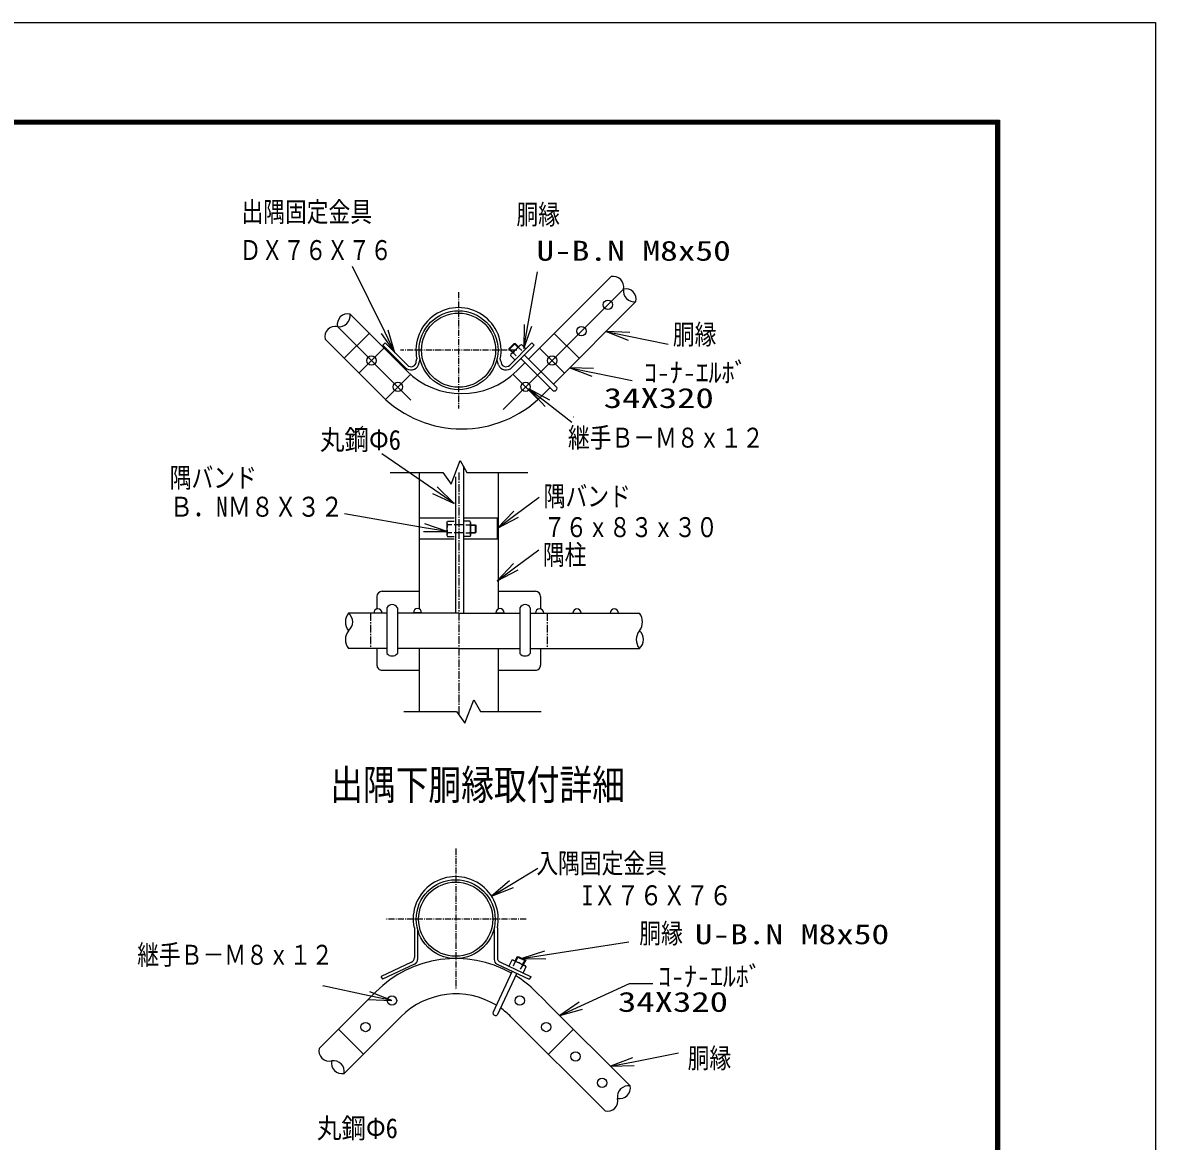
# Model space of a CAD drawing. Units: millimetres, scale not verified. Extents: x -4455 to 4455, y -3150 to 3150.
# Drawn here: x 2274 to 4455, y 996 to 3150 of the extents above; entities that cross this region are included whole.
import ezdxf
from ezdxf.enums import TextEntityAlignment as Align

# ---------------------------------------------------------------- set-up
doc = ezdxf.new("R2010")
doc.units = ezdxf.units.MM
doc.header["$LTSCALE"] = 20
doc.linetypes.add('USER3', pattern=[1.125, 0.75, -0.125, 0.125, -0.125])
doc.linetypes.add('USER4', pattern=[0.906, 0.591, -0.118, 0.079, -0.118])
for name, color, linetype, lineweight in [('0-1_1', 7, 'Continuous', 25), ('0-2_0', 7, 'Continuous', 25), ('0-4_EXTCNT-L', 4, 'Continuous', 25), ('0-5_DEFPOINTS', 7, 'Continuous', 25), ('0-6_CENTLN-L', 2, 'USER4', 25), ('0-7_WAKU', 7, 'Continuous', 25), ('0-8_PRTLST-S', 4, 'Continuous', 25)]:
    doc.layers.add(name, color=color, linetype=linetype, lineweight=lineweight)
doc.styles.add('ＭＳ ゴシック', font='')
doc.styles.get('ＭＳ ゴシック').set_extended_font_data('MS Gothic')

# ---------------------------------------------------------------- blocks, each defined once
blk = doc.blocks.new('DARROWS')
at = {"layer": '0-2_0', "color": 2}
blk.add_line((0, 0), (-19.982, 0), dxfattribs=at)
blk.add_lwpolyline([(-20, -3.333), (0, 0), (-20, 3.333)], dxfattribs=at)

msp = doc.modelspace()

# ---------------------------------------------------------------- linework, layer by layer
at = {"layer": '0-1_1'}
for p, q in [((3210.9, 2522.55), (3220.51, 2532.17)), ((3210.9, 2520.85), (3222.21, 2532.17)), ((3220.51, 2532.17), (3222.21, 2532.17)), ((3228.43, 2525.95), (3222.21, 2532.17)), ((3210.9, 2520.85), (3210.9, 2522.55)), ((3217.12, 2514.63), (3210.9, 2520.85)), ((3213.94, 2511.45), (3212.99, 2508.87)), ((3212.99, 2508.87), (3221.99, 2499.86)), ((3224.25, 2508.22), (3218.29, 2514.17)), ((3234.85, 2518.82), (3228.89, 2524.77)), ((3234.2, 2530.08), (3243.2, 2521.07)), ((3038.22, 2196.38), (3104.61, 2196.38)), ((3038.22, 2156.38), (3038.22, 2196.38)), ((3090.71, 2187.86), (3090.71, 2162.86)), ((3100.29, 2182.85), (3091.87, 2182.85)), ((3122.61, 2182.85), (3104.61, 2182.85)), ((3122.61, 2196.38), (3188.22, 2196.38)), ((3126.92, 2182.85), (3135.34, 2182.85)), ((3136.5, 2187.86), (3136.5, 2162.86)), ((3136.5, 2183.36), (3145.3, 2183.36)), ((3145.3, 2183.36), (3146.5, 2182.16)), ((3145.3, 2183.36), (3145.3, 2167.36)), ((3146.5, 2182.16), (3146.5, 2168.56)), ((3188.22, 2156.38), (3188.22, 2196.38)), ((3090.71, 2162.86), (3091.87, 2160.36)), ((3100.29, 2167.86), (3091.87, 2167.86)), ((3091.87, 2160.36), (3104.61, 2160.36)), ((3122.61, 2167.86), (3104.61, 2167.86)), ((3135.34, 2160.36), (3122.61, 2160.36)), ((3126.92, 2167.86), (3135.34, 2167.86)), ((3136.5, 2162.86), (3135.34, 2160.36)), ((3136.5, 2167.36), (3145.3, 2167.36)), ((3146.5, 2168.56), (3145.3, 2167.36)), ((3038.22, 2156.38), (3104.61, 2156.38)), ((3122.61, 2156.38), (3188.22, 2156.38)), ((3271.21, 2045.01), (3271.21, 2020.93)), ((3271.21, 1945.01), (3271.21, 1913.01)), ((3215.54, 1344.95), (3210.16, 1333.4)), ((3218.29, 1344.94), (3215.54, 1344.95)), ((3218.29, 1344.94), (3240.95, 1334.37)), ((3218.78, 1334.14), (3222.34, 1341.77)), ((3222.37, 1343.03), (3226.09, 1351.01)), ((3226.09, 1351.01), (3227.69, 1351.59)), ((3226.09, 1351.01), (3242.37, 1343.42)), ((3227.69, 1351.59), (3241.88, 1344.97)), ((3232.69, 1327.66), (3236.73, 1334.67)), ((3242.73, 1332.27), (3237.35, 1320.72)), ((3238.23, 1336.25), (3242.63, 1343.88)), ((3241.14, 1334.52), (3242.73, 1332.27)), ((3242.19, 1345.51), (3242.63, 1343.88))]:
    msp.add_line(p, q, dxfattribs=at)
at = {"layer": '0-1_1', "color": 4}
for p, q in [((3227.58, 2525.1), (3220.51, 2532.17)), ((3217.97, 2515.48), (3210.9, 2522.55)), ((3136.5, 2182.16), (3146.5, 2182.16)), ((3136.5, 2168.56), (3146.5, 2168.56)), ((3223.46, 1342.53), (3227.69, 1351.59)), ((3237.19, 1336.85), (3242.19, 1345.51))]:
    msp.add_line(p, q, dxfattribs=at)
at = {"layer": '0-1_1'}
for points in [[(3213.94, 2511.45), (3231.61, 2529.13), (3234.2, 2530.08)], [(3090.71, 2187.86), (3091.87, 2190.36), (3104.61, 2190.36)], [(3136.5, 2187.86), (3135.34, 2190.36), (3122.61, 2190.36)]]:
    msp.add_lwpolyline(points, dxfattribs=at)
for centre, radius, start, end in [((3222.02, 2503.37), 11.43, 109.02018, 134.99997), ((3240.38, 2502.68), 24.9, 117.48081, 152.51947), ((3239.69, 2521.05), 11.43, 134.99997, 160.97977), ((3102.14, 2187.86), 11.43, 180, 205.9798), ((3115.61, 2175.36), 24.9, 162.4805, 197.51917), ((3125.07, 2187.86), 11.43, 334.02018, 359.99997), ((3111.6, 2175.36), 24.9, 342.48081, 17.51947), ((3125.07, 2162.86), 11.43, 359.99997, 25.97977), ((3213.47, 1334.58), 11.43, 39.02018, 64.99997), ((3219.1, 1317.09), 24.9, 44.91758, 82.51947), ((3236.29, 1322.99), 11.43, 61.13882, 87.11862)]:
    msp.add_arc(centre, radius, start, end, dxfattribs=at)
at = {"layer": '0-2_0'}
for p, q in [((3406.78, 2660.95), (3247.99, 2502.16)), ((3430.82, 2636.91), (3198.95, 2405.04)), ((3454.86, 2612.87), (3296.07, 2454.08)), ((3013.32, 2479.62), (2904.19, 2588.75)), ((2880.15, 2564.71), (3021.5, 2423.36)), ((2965.23, 2431.54), (2856.11, 2540.66)), ((2941.19, 2551.75), (2893.11, 2503.66)), ((2971.78, 2533.21), (2967.53, 2528.97)), ((3014.61, 2490.39), (2971.78, 2533.21)), ((3345.66, 2503.66), (3297.57, 2551.75)), ((2969.48, 2523.46), (2921.39, 2475.38)), ((3010.36, 2486.14), (2967.53, 2528.97)), ((3216.05, 2486.14), (3258.88, 2528.97)), ((3239.77, 2510.38), (3302.73, 2447.42)), ((3317.37, 2475.38), (3269.29, 2523.46)), ((3031.63, 2498.47), (3032.94, 2502.49)), ((3036.27, 2490.9), (3039.21, 2501.96)), ((3190.14, 2490.9), (3187.3, 2499.2)), ((3194.79, 2498.47), (3193.47, 2502.49)), ((3241.32, 2495.49), (3225.45, 2479.62)), ((3233.36, 2503.45), (3295.63, 2441.17)), ((3020.39, 2472.55), (2972.31, 2424.47)), ((3266.46, 2424.47), (3218.38, 2472.55)), ((3289.4, 2447.41), (3273.53, 2431.54)), ((2981.37, 2283.74), (3083.2, 2283.74)), ((3037.21, 2283.74), (3037.21, 2021.13)), ((3129.34, 2283.74), (3246.38, 2283.74)), ((3189.21, 2283.74), (3189.21, 2020.74)), ((3091.87, 2167.86), (3090.71, 2162.86)), ((2966.01, 2055.01), (3037.21, 2055.01)), ((3189.21, 2055.01), (3261.21, 2055.01)), ((2956.01, 2045.01), (2956.01, 2020.93)), ((2975.86, 2013.01), (2901.37, 2013.01)), ((2965.93, 2013.17), (2949.93, 2013.17)), ((2975.35, 2023.01), (2975.35, 1935.01)), ((2995.35, 2023.01), (2995.35, 1935.01)), ((3113.61, 2013.01), (2995.86, 2013.01)), ((3042.16, 2013.73), (3026.16, 2013.73)), ((3113.61, 2013.01), (3231.35, 2013.01)), ((3185.06, 2013.73), (3201.06, 2013.73)), ((3231.35, 2023.01), (3231.35, 1935.01)), ((3251.35, 2023.01), (3251.35, 1935.01)), ((3251.35, 2013.01), (3461.34, 2013.01)), ((3261.28, 2013.17), (3277.28, 2013.17)), ((3333.28, 2013.17), (3349.28, 2013.17)), ((3405.28, 2013.17), (3421.28, 2013.17)), ((2975.86, 1945.01), (2901.37, 1945.01)), ((2956.01, 1945.01), (2956.01, 1913.01)), ((3113.61, 1945.01), (2995.86, 1945.01)), ((3037.21, 1945.01), (3037.21, 1823.44)), ((3113.61, 1945.01), (3231.35, 1945.01)), ((3189.21, 1945.01), (3189.21, 1823.44)), ((3251.35, 1945.01), (3461.34, 1945.01)), ((2966.01, 1903.01), (3037.21, 1903.01)), ((3189.21, 1903.01), (3261.21, 1903.01)), ((3007.53, 1823.44), (3109.36, 1823.44)), ((3155.49, 1823.44), (3272.54, 1823.44)), ((3028.18, 1406.97), (3028.18, 1349.79)), ((3034.35, 1403.68), (3034.35, 1346.04)), ((3181.79, 1403.68), (3181.79, 1346.04)), ((3187.96, 1406.97), (3187.96, 1349.79)), ((3022.41, 1340.72), (2964.31, 1313.63)), ((3028.58, 1336.98), (2966.84, 1308.19)), ((3187.56, 1336.98), (3249.3, 1308.19)), ((3193.73, 1340.72), (3251.83, 1313.63)), ((2963.4, 1313.11), (2966.84, 1308.19)), ((3216.59, 1323.45), (3179.37, 1243.62)), ((3225.29, 1319.79), (3187.66, 1239.09)), ((3252.74, 1313.11), (3249.3, 1308.19)), ((2953.92, 1284), (2844.8, 1174.87)), ((3278.09, 1268.13), (3262.22, 1284)), ((3278.09, 1268.13), (3284.76, 1261.46)), ((3443.55, 1102.67), (3284.76, 1261.46)), ((3002.01, 1235.91), (2892.88, 1126.79)), ((3395.47, 1054.58), (3214.14, 1235.91)), ((2929.88, 1163.79), (2881.8, 1211.87)), ((3334.35, 1211.87), (3286.26, 1163.79))]:
    msp.add_line(p, q, dxfattribs=at)
msp.add_lwpolyline([(3211.81, 2490.39), (3254.64, 2533.21), (3258.88, 2528.97)], dxfattribs=at)
for centre, radius in [((3400.81, 2606.9), 9), ((3113.21, 2519.28), 76), ((3113.21, 2519.28), 71.4), ((3349.9, 2555.99), 9), ((2945.44, 2499.42), 9), ((3293.33, 2499.42), 9), ((2996.35, 2448.51), 9), ((3242.42, 2448.51), 9), ((3107.7, 1423.75), 76), ((3107.7, 1423.75), 71.4), ((2985.04, 1267.03), 9), ((3231.11, 1267.03), 9), ((2934.12, 1216.11), 9), ((3282.02, 1216.11), 9), ((3338.59, 1159.55), 9), ((3389.5, 1108.63), 9)]:
    msp.add_circle(centre, radius, dxfattribs=at)
for centre, radius, start, end in [((3411.19, 2641.32), 20.12, 347.32502, 102.67498), ((3451.48, 2633.53), 20.94, 170.70756, 279.29244), ((3435.23, 2617.28), 20.12, 347.32502, 102.67498), ((3113.21, 2519.28), 82, 348.18588, 191.81412), ((2899.78, 2569.12), 20.12, 77.32502, 192.67498), ((2883.53, 2585.37), 20.94, 260.70756, 9.29244), ((2875.74, 2545.08), 20.12, 77.32502, 192.67498), ((3021.68, 2497.46), 16, 225, 335.81491), ((3021.68, 2497.46), 10, 225, 5.79413), ((3204.74, 2497.46), 16, 204.18509, 315), ((3204.74, 2497.46), 10, 174.20587, 315), ((3243.42, 2505.39), 11.03, 197.46261, 200.01013), ((3119.38, 2585.69), 150, 225, 315), ((3297.52, 2446.19), 5.36, 249.37654, 13.28297), ((3119.38, 2585.69), 218, 225, 315), ((3296.39, 2454.56), 13.41, 266.78234, 270.35133), ((2966.01, 2045.01), 10, 89.99997, 179.99997), ((3261.21, 2045.01), 10, 0, 89.99997), ((2985.35, 2018.35), 11.03, 24.98987, 155.01013), ((3241.35, 2018.35), 11.03, 24.98987, 155.01013), ((2922.5, 1996.01), 27.12, 141.18192, 218.81808), ((2887.68, 1996.01), 21.82, 308.83288, 51.16712), ((2957.93, 2013.17), 8, 359.99997, 179.99997), ((3034.16, 2013.73), 8, 359.99997, 179.99997), ((3193.06, 2013.73), 8, 0, 180), ((3269.28, 2013.17), 8, 0, 180), ((3341.28, 2013.17), 8, 0, 180), ((3413.28, 2013.17), 8, 0, 180), ((3440.21, 1996.01), 27.12, 321.18192, 38.81808), ((2922.5, 1962.01), 27.12, 141.18192, 218.81808), ((3482.47, 1962.01), 27.12, 141.18192, 218.81808), ((3447.65, 1962.01), 21.82, 308.83288, 51.16712), ((2985.35, 1943.95), 13.41, 221.78234, 318.21766), ((3241.35, 1943.95), 13.41, 221.78234, 318.21766), ((2966.01, 1913.01), 10, 179.99997, 269.99997), ((3261.21, 1913.01), 10, 269.99997, 0), ((3107.7, 1423.75), 82, 348.18588, 191.81412), ((3108.07, 1129.85), 218, 60.65139, 135), ((3018.18, 1349.79), 10, 295, 0), ((3024.35, 1346.04), 10, 295, 0), ((3191.79, 1346.04), 10, 180, 245), ((3197.96, 1349.79), 10, 180, 245), ((3108.07, 1129.85), 218, 45, 58.15974), ((3108.07, 1129.85), 150, 58.67324, 135), ((3184.72, 1243.57), 5.36, 179.37654, 303.28297), ((3192.2, 1247.5), 13.41, 196.78234, 200.35133), ((3108.07, 1129.85), 150, 45, 55.03222), ((2864.42, 1170.46), 20.12, 167.32502, 282.67498), ((2888.47, 1146.42), 20.12, 167.32502, 282.67498), ((2872.22, 1130.17), 20.94, 350.70756, 99.29244), ((3440.17, 1082.01), 20.94, 80.70756, 189.29244), ((3423.92, 1098.25), 20.12, 257.32502, 12.67498), ((3399.88, 1074.21), 20.12, 257.32502, 12.67498)]:
    msp.add_arc(centre, radius, start, end, dxfattribs=at)
at = {"layer": '0-4_EXTCNT-L', "color": 2}
for p, q in [((2971.01, 2554.58), (2909.17, 2680.74)), ((3246.74, 2567.17), (3265.02, 2670.37)), ((3441.32, 2546.23), (3517.04, 2530.78)), ((3371.51, 2476.43), (3447.23, 2460.98)), ((3284.46, 2417.15), (3331.43, 2380.99)), ((3334.84, 2391.2), (3335.04, 2391.2)), ((3067.47, 2249.8), (2965.33, 2319.71)), ((3224.34, 2203.55), (3268.43, 2236.3)), ((3046.97, 2177.55), (2893.81, 2203.96)), ((3223.63, 2102.27), (3267.71, 2135.02)), ((3215.32, 1491.16), (3265.64, 1521.69)), ((3279.85, 1354.88), (3441.06, 1379.8)), ((3449.93, 1149.12), (3536.75, 1166.17))]:
    msp.add_line(p, q, dxfattribs=at)
at = {"layer": '0-4_EXTCNT-L'}
for p, q in [((3122.61, 2295.86), (3122.61, 2013.01)), ((3107.61, 2275.78), (3107.61, 2013.01))]:
    msp.add_line(p, q, dxfattribs=at)
at = {"layer": '0-4_EXTCNT-L', "color": 2}
for points in [[(2941.03, 1276.44), (2852.15, 1295.46), (2852.35, 1295.46)], [(3348.9, 1256.99), (3442.28, 1299.82), (3487.28, 1299.82)]]:
    msp.add_lwpolyline(points, dxfattribs=at)
at = {"layer": '0-5_DEFPOINTS'}
msp.add_line((2907.77, 2351.68), (2928.99, 2372.89), dxfattribs=at)
at = {"layer": '0-6_CENTLN-L'}
for p, q in [((3113.21, 2631.28), (3113.21, 2407.28)), ((3225.21, 2519.28), (3001.21, 2519.28)), ((3107.7, 1559.75), (3107.7, 1287.75)), ((3243.7, 1423.75), (2971.7, 1423.75))]:
    msp.add_line(p, q, dxfattribs=at)
at = {"layer": '0-6_CENTLN-L', "linetype": 'USER3'}
for p, q in [((3122.61, 2367.76), (3122.61, 2367.71)), ((3113.61, 2283.74), (3113.61, 1817.42)), ((2943.61, 2013.01), (2943.61, 1945.01)), ((3283.61, 2013.01), (3283.61, 1945.01)), ((3111.29, 1338.77), (3111.29, 1338.82))]:
    msp.add_line(p, q, dxfattribs=at)
at = {"layer": '0-7_WAKU', "color": 3}
msp.add_lwpolyline([(-4455, 3150), (4455, 3150), (4455, -3150), (-4455, -3150)], close=True, dxfattribs=at)
at = {"layer": '0-7_WAKU'}
for points in [[(-4155, 2962.5), (4155, 2962.5), (4155, -2962.5), (-4155, -2962.5)], [(-4153.13, 2960.62), (4153.12, 2960.62), (4153.12, -2960.63), (-4153.13, -2960.63)], [(-4151.25, 2958.75), (4151.25, 2958.75), (4151.25, -2958.75), (-4151.25, -2958.75)], [(-4149.38, 2956.87), (4149.37, 2956.87), (4149.37, -2956.88), (-4149.38, -2956.88)], [(-4147.5, 2955), (4147.5, 2955), (4147.5, -2955), (-4147.5, -2955)]]:
    msp.add_lwpolyline(points, close=True, dxfattribs=at)
at = {"layer": '0-8_PRTLST-S'}
for points in [[(3083.2, 2283.74), (3099, 2261.37), (3116.61, 2306.64), (3129.34, 2283.74)], [(3109.36, 1823.44), (3125.15, 1801.07), (3142.76, 1846.34), (3155.49, 1823.44)]]:
    msp.add_lwpolyline(points, dxfattribs=at)

# ---------------------------------------------------------------- block references
at = {"layer": '0-4_EXTCNT-L', "xscale": 2.25, "yscale": 2.25}
for p, rotation in [((2990.82, 2514.17), 296.11414), ((3238.89, 2522.86), 259.95368), ((3397.22, 2555.23), 168.46763), ((3327.42, 2485.43), 168.46763), ((3248.81, 2444.61), 142.40273), ((3104.61, 2224.38), 325.61124), ((3188.22, 2176.72), 216.6041), ((3091.32, 2169.91), 350.21882), ((3187.5, 2075.44), 216.6041), ((3176.85, 1467.82), 211.24787), ((3235.38, 1348), 188.78717), ((2985.04, 1267.03), 347.92339), ((3307.99, 1238.23), 204.63863), ((3405.77, 1140.45), 191.10828)]:
    msp.add_blockref('DARROWS', p, dxfattribs=dict(at, rotation=rotation))

# ---------------------------------------------------------------- texts
at = {"layer": '0-4_EXTCNT-L', "style": 'ＭＳ ゴシック'}
for s, height, width, p in [('出隅固定金具', 38.42, 0.8, (2695.06, 2754.89)), ('胴縁', 38.42, 0.8, (3224.64, 2750.07)), ('ＤＸ７６Ｘ７６', 38.42, 0.8, (2691.56, 2681.36)), ('U-B.N M8x50', 38.48, 1.3, (3263.17, 2680.04)), ('胴縁', 38.42, 0.8, (3525.85, 2518.99)), ('ｺ-ﾅ-ｴﾙﾎﾞ', 38.48, 0.95, (3470.25, 2445.56)), ('34X320', 38.48, 1.35, (3392.76, 2396.44)), ('丸鋼Φ6', 38.48, 0.9, (2846.38, 2315.91)), ('継手Ｂ－Ｍ８ｘ１２', 38.42, 0.8, (3323.93, 2320.19)), ('隅バンド', 38.42, 0.8, (2557.08, 2243.12)), ('隅バンド', 38.42, 0.8, (3277.18, 2207.38)), ('Ｂ．NＭ８Ｘ３２', 38.48, 0.85, (2557.08, 2187.1)), ('７６ｘ８３ｘ３０', 38.42, 0.8, (3277.18, 2147.86)), ('隅柱', 38.42, 0.8, (3275.47, 2094.76)), ('出隅下胴縁取付詳細', 57.77, 0.8, (2866.11, 1636.41)), ('入隅固定金具', 38.42, 0.8, (3262.97, 1500.66)), ('IＸ７６Ｘ７６', 38.48, 0.85, (3350.17, 1438.96)), ('胴縁', 38.42, 0.8, (3461.27, 1365.74)), ('U-B.N M8x50', 38.48, 1.3, (3568.11, 1364.01)), ('継手Ｂ－Ｍ８ｘ１２', 38.42, 0.8, (2494.42, 1324.44)), ('ｺ-ﾅ-ｴﾙﾎﾞ', 38.48, 0.95, (3497.63, 1282.85)), ('34X320', 38.48, 1.35, (3420.13, 1233.74)), ('胴縁', 38.42, 0.8, (3554.4, 1125.5)), ('丸鋼Φ6', 38.48, 0.9, (2840.47, 990.45))]:
    msp.add_text(s, height=height, dxfattribs=dict(at, width=width)).set_placement(p, align=Align.BOTTOM_LEFT)

doc.saveas('drawing.dxf')
